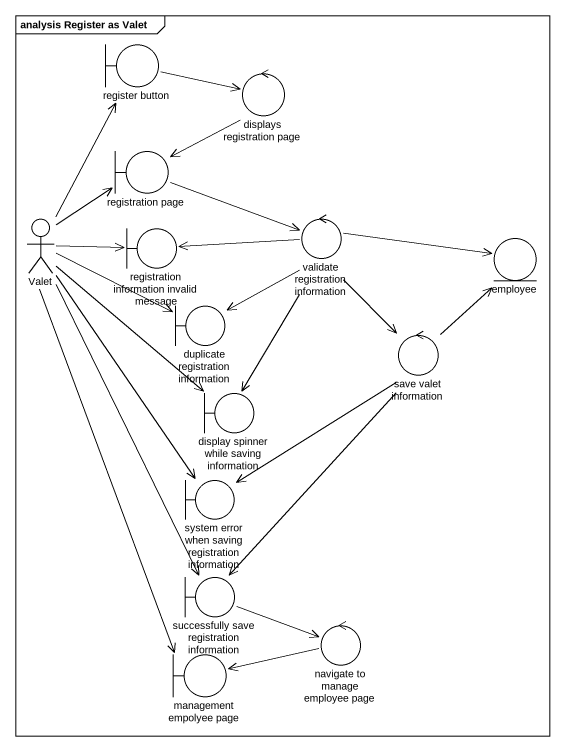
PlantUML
@startuml
mainframe analysis Register as Valet
boundary "register button" as register_button
control "displays registration page" as displays_registration_page
boundary "registration page" as registration_page
actor Valet
control "validate registration information" as validate_registration
boundary "registration information invalid message" as registration_information
entity employee
boundary "duplicate registration information" as duplicate_registration
control "save valet information" as save_valet_information
boundary "display spinner while saving information" as display_spinner_while
boundary "system error when saving registration information" as system_error_when_saving
boundary "successfully save registration information" as successfully_save
boundary "management empolyee page" as management_empolyee_page
control "navigate to manage employee page" as navigate_to_manage_employee
register_button -right-> displays_registration_page
displays_registration_page --> registration_page
registration_page -right-> validate_registration
Valet -up-> register_button
Valet -up-> registration_page
Valet -right-> registration_information
Valet -right-> duplicate_registration
Valet --> display_spinner_while
Valet --> system_error_when_saving
Valet --> successfully_save
Valet --> management_empolyee_page
validate_registration -left-> registration_information
validate_registration -right-> employee
validate_registration --> duplicate_registration
validate_registration --> save_valet_information
validate_registration --> display_spinner_while
save_valet_information -up-> employee
save_valet_information --> system_error_when_saving
save_valet_information --> successfully_save
successfully_save -right-> navigate_to_manage_employee
navigate_to_manage_employee -left-> management_empolyee_page
@enduml
